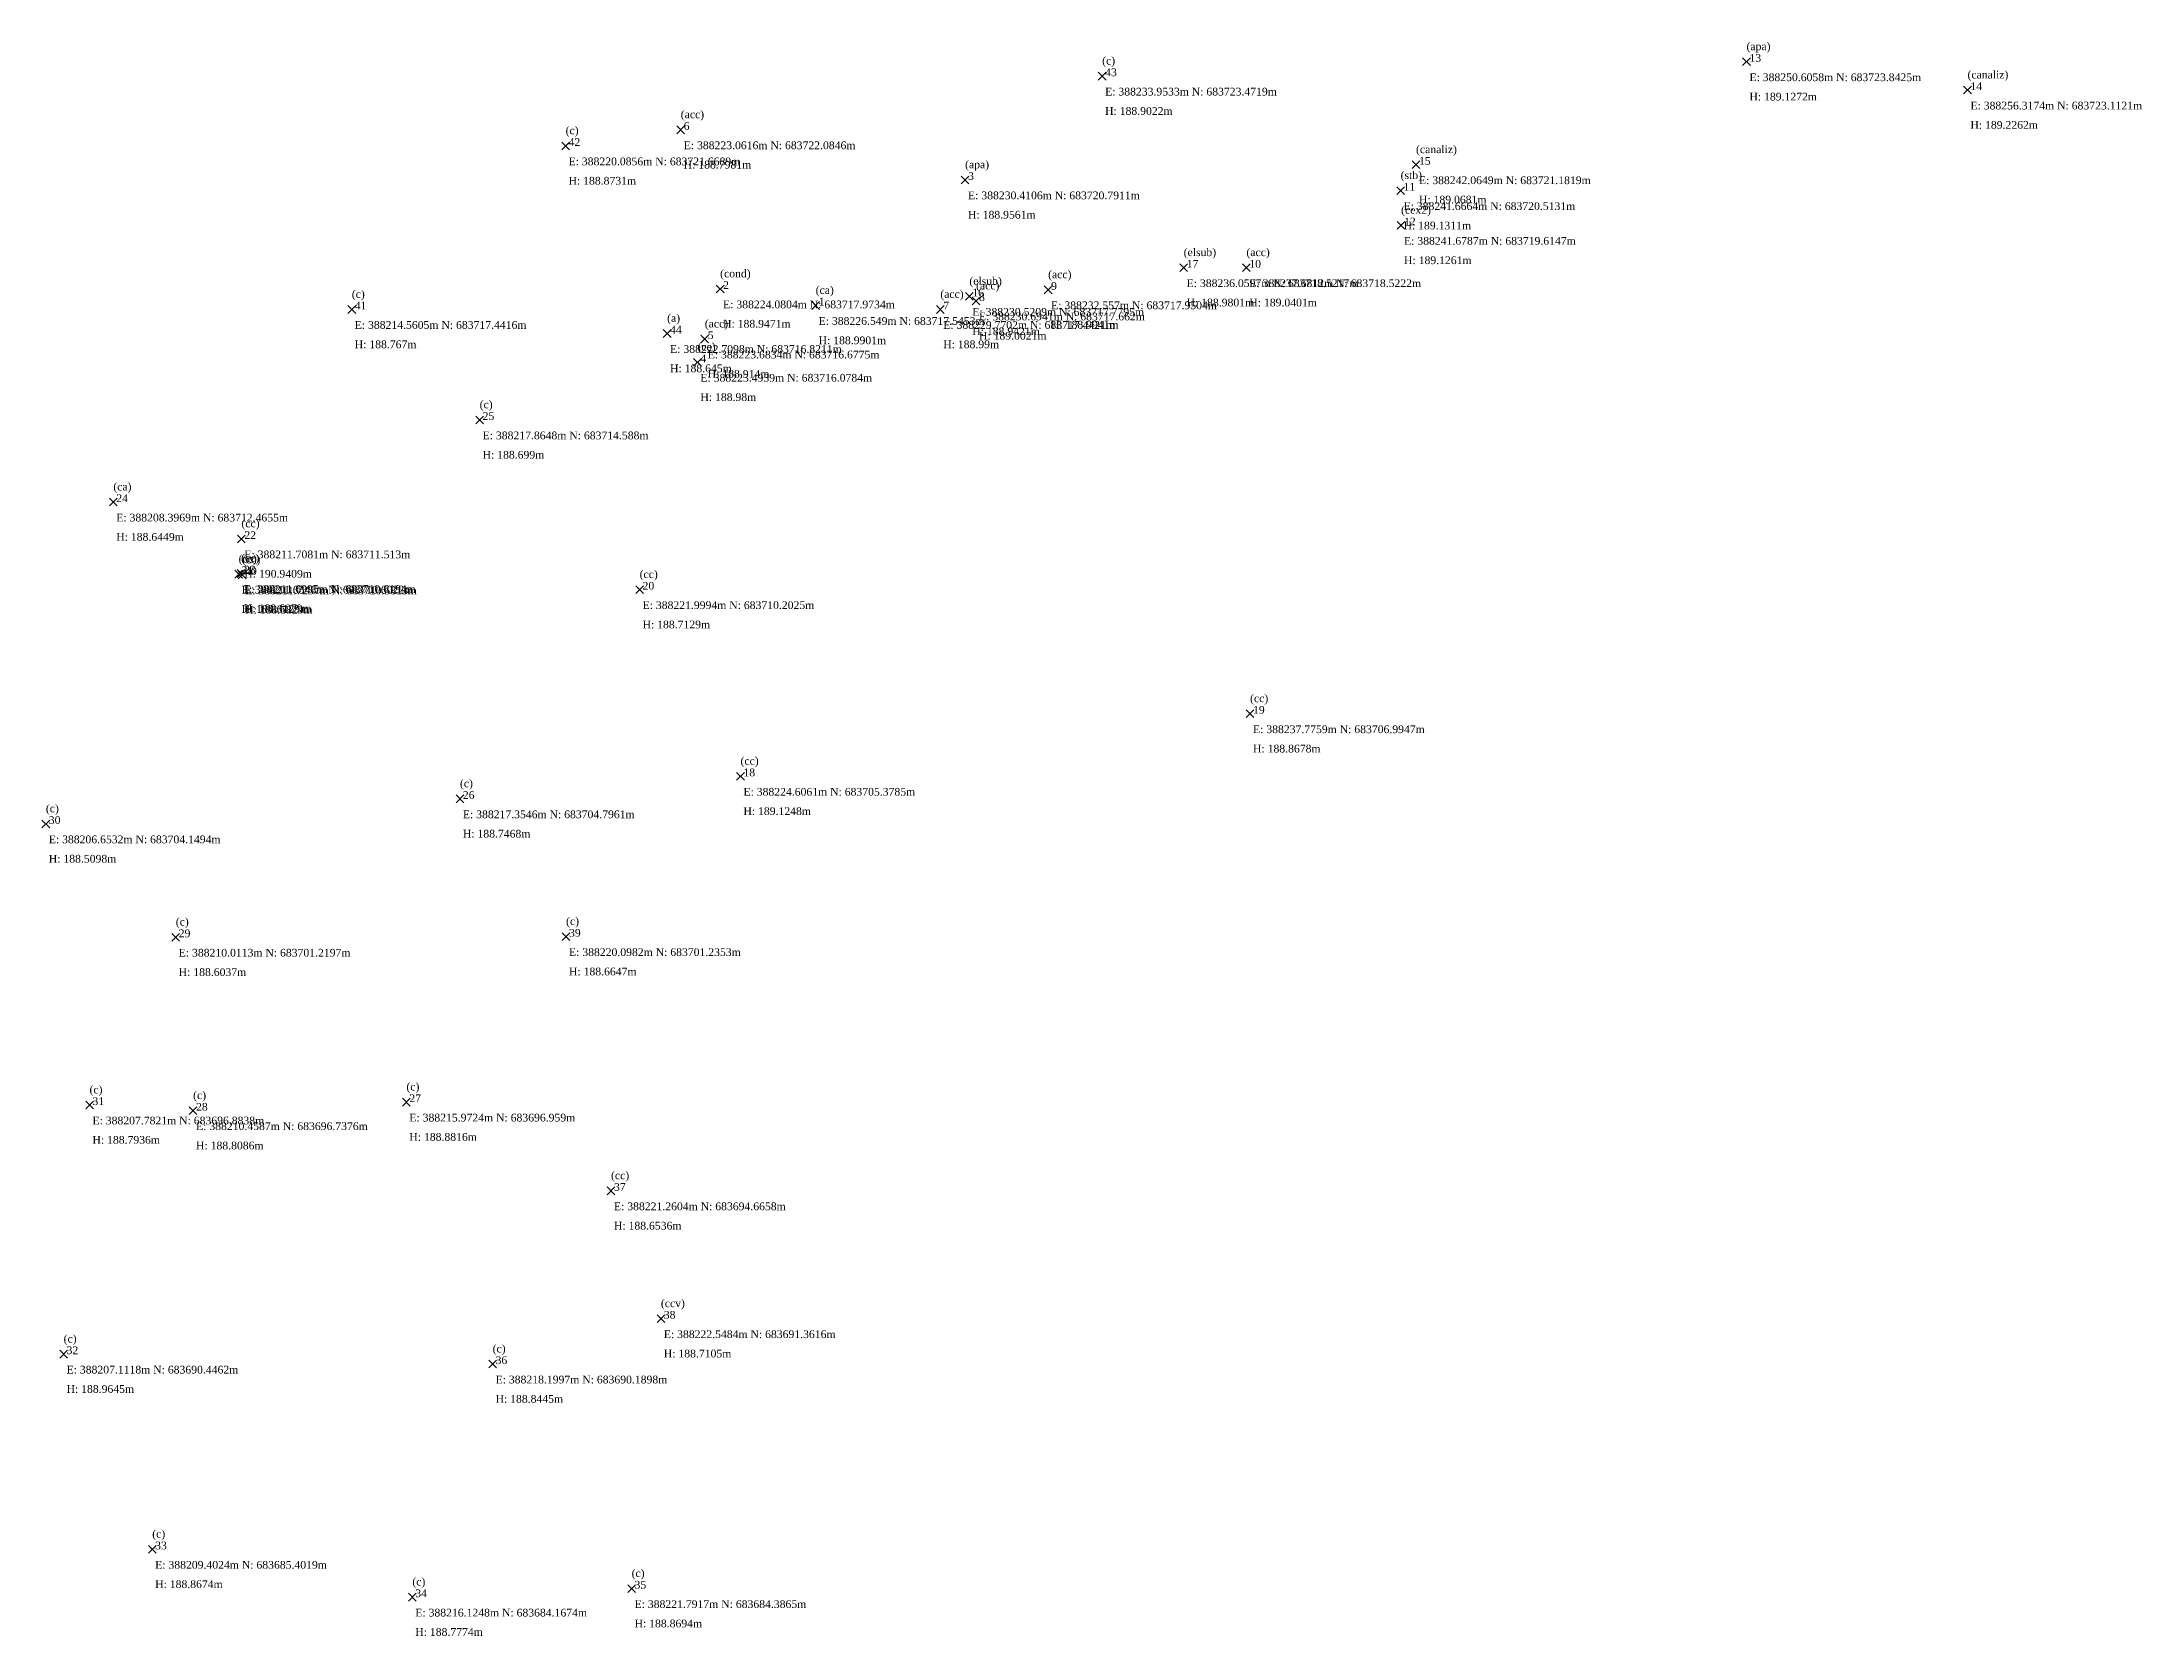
# Model space of a CAD drawing. Header units: millimetres. Extents: x 388206.6 to 388260.8, y 683683.2 to 683724.4.
import ezdxf

# ---------------------------------------------------------------- set-up
doc = ezdxf.new("R2010")
doc.units = ezdxf.units.MM
doc.header["$PDMODE"] = 3
doc.header["$PDSIZE"] = 0.1
doc.styles.get("Standard").update_dxf_attribs({"font": 'times.ttf'})

msp = doc.modelspace()

# ---------------------------------------------------------------- linework, layer by layer
at = {"layer": 'Survey.td2'}
for p in [(388233.953, 683723.472, 188.902), (388250.606, 683723.843, 189.127), (388256.317, 683723.112, 189.226), (388223.062, 683722.085, 188.798), (388220.086, 683721.669, 188.873), (388230.411, 683720.791, 188.956), (388242.065, 683721.182, 189.068), (388241.666, 683720.513, 189.131), (388241.679, 683719.615, 189.126), (388236.06, 683718.522, 188.98), (388237.681, 683718.522, 189.04), (388224.08, 683717.973, 188.947), (388232.557, 683717.95, 188.994), (388214.56, 683717.442, 188.767), (388226.549, 683717.545, 188.99), (388229.77, 683717.442, 188.99), (388230.521, 683717.78, 188.942), (388230.694, 683717.662, 189.002), (388222.71, 683716.821, 188.645), (388223.683, 683716.678, 188.914), (388223.494, 683716.078, 188.98), (388217.865, 683714.588, 188.699), (388208.397, 683712.465, 188.645), (388211.708, 683711.513, 190.941), (388211.635, 683710.602, 188.613), (388211.699, 683710.619, 188.608), (388211.726, 683710.581, 188.583), (388221.999, 683710.202, 188.713), (388237.776, 683706.995, 188.868), (388224.606, 683705.379, 189.125), (388217.355, 683704.796, 188.747), (388206.653, 683704.149, 188.51), (388210.011, 683701.22, 188.604), (388220.098, 683701.235, 188.665), (388207.782, 683696.884, 188.794), (388215.972, 683696.959, 188.882), (388210.459, 683696.738, 188.809), (388221.26, 683694.666, 188.654), (388222.548, 683691.362, 188.711), (388207.112, 683690.446, 188.964), (388218.2, 683690.19, 188.844), (388209.402, 683685.402, 188.867), (388221.792, 683684.387, 188.869), (388216.125, 683684.167, 188.777)]:
    msp.add_point(p, dxfattribs=at)

# ---------------------------------------------------------------- texts
at = {"layer": 'Heights', "color": 24}
for s, p in [(' H: 189.1272m', (388250.606, 683722.843, 189.127)), (' H: 188.9022m', (388233.953, 683722.472, 188.902)), (' H: 189.2262m', (388256.317, 683722.112, 189.226)), (' H: 188.8731m', (388220.086, 683720.669, 188.873)), (' H: 188.7981m', (388223.062, 683721.085, 188.798)), (' H: 189.0681m', (388242.065, 683720.182, 189.068)), (' H: 188.9561m', (388230.411, 683719.791, 188.956)), (' H: 189.1311m', (388241.666, 683719.513, 189.131)), (' H: 189.1261m', (388241.679, 683718.615, 189.126)), (' H: 188.9801m', (388236.06, 683717.522, 188.98)), (' H: 189.0401m', (388237.681, 683717.522, 189.04)), (' H: 188.9471m', (388224.08, 683716.973, 188.947)), (' H: 188.9421m', (388230.521, 683716.78, 188.942)), (' H: 188.9941m', (388232.557, 683716.95, 188.994)), (' H: 188.767m', (388214.56, 683716.442, 188.767)), (' H: 188.9901m', (388226.549, 683716.545, 188.99)), (' H: 188.99m', (388229.77, 683716.442, 188.99)), (' H: 189.0021m', (388230.694, 683716.662, 189.002)), (' H: 188.645m', (388222.71, 683715.821, 188.645)), (' H: 188.914m', (388223.683, 683715.678, 188.914)), (' H: 188.98m', (388223.494, 683715.078, 188.98)), (' H: 188.699m', (388217.865, 683713.588, 188.699)), (' H: 188.6449m', (388208.397, 683711.465, 188.645)), (' H: 190.9409m', (388211.708, 683710.513, 190.941)), (' H: 188.6129m', (388211.635, 683709.602, 188.613)), (' H: 188.6079m', (388211.699, 683709.619, 188.608)), (' H: 188.5829m', (388211.726, 683709.581, 188.583)), (' H: 188.7129m', (388221.999, 683709.202, 188.713)), (' H: 188.8678m', (388237.776, 683705.995, 188.868)), (' H: 189.1248m', (388224.606, 683704.379, 189.125)), (' H: 188.7468m', (388217.355, 683703.796, 188.747)), (' H: 188.5098m', (388206.653, 683703.149, 188.51)), (' H: 188.6037m', (388210.011, 683700.22, 188.604)), (' H: 188.6647m', (388220.098, 683700.235, 188.665)), (' H: 188.7936m', (388207.782, 683695.884, 188.794)), (' H: 188.8086m', (388210.459, 683695.738, 188.809)), (' H: 188.8816m', (388215.972, 683695.959, 188.882)), (' H: 188.6536m', (388221.26, 683693.666, 188.654)), (' H: 188.7105m', (388222.548, 683690.362, 188.711)), (' H: 188.9645m', (388207.112, 683689.446, 188.964)), (' H: 188.8445m', (388218.2, 683689.19, 188.844)), (' H: 188.8674m', (388209.402, 683684.402, 188.867)), (' H: 188.7774m', (388216.125, 683683.167, 188.777)), (' H: 188.8694m', (388221.792, 683683.387, 188.869))]:
    msp.add_text(s, height=0.2, dxfattribs=at).set_placement(p)
at = {"layer": 'Positions', "color": 7}
for s, p in [(' E: 388250.6058m N: 683723.8425m', (388250.606, 683723.343, 189.127)), (' E: 388233.9533m N: 683723.4719m', (388233.953, 683722.972, 188.902)), (' E: 388256.3174m N: 683723.1121m', (388256.317, 683722.612, 189.226)), (' E: 388220.0856m N: 683721.6689m', (388220.086, 683721.169, 188.873)), (' E: 388223.0616m N: 683722.0846m', (388223.062, 683721.585, 188.798)), (' E: 388242.0649m N: 683721.1819m', (388242.065, 683720.682, 189.068)), (' E: 388230.4106m N: 683720.7911m', (388230.411, 683720.291, 188.956)), (' E: 388241.6664m N: 683720.5131m', (388241.666, 683720.013, 189.131)), (' E: 388241.6787m N: 683719.6147m', (388241.679, 683719.115, 189.126)), (' E: 388236.0597m N: 683718.5217m', (388236.06, 683718.022, 188.98)), (' E: 388237.6812m N: 683718.5222m', (388237.681, 683718.022, 189.04)), (' E: 388224.0804m N: 683717.9734m', (388224.08, 683717.473, 188.947)), (' E: 388232.557m N: 683717.9504m', (388232.557, 683717.45, 188.994)), (' E: 388214.5605m N: 683717.4416m', (388214.56, 683716.942, 188.767)), (' E: 388226.549m N: 683717.5453m', (388226.549, 683717.045, 188.99)), (' E: 388229.7702m N: 683717.4421m', (388229.77, 683716.942, 188.99)), (' E: 388230.5209m N: 683717.7795m', (388230.521, 683717.28, 188.942)), (' E: 388230.6941m N: 683717.662m', (388230.694, 683717.162, 189.002)), (' E: 388222.7098m N: 683716.8211m', (388222.71, 683716.321, 188.645)), (' E: 388223.6834m N: 683716.6775m', (388223.683, 683716.178, 188.914)), (' E: 388223.4939m N: 683716.0784m', (388223.494, 683715.578, 188.98)), (' E: 388217.8648m N: 683714.588m', (388217.865, 683714.088, 188.699)), (' E: 388208.3969m N: 683712.4655m', (388208.397, 683711.965, 188.645)), (' E: 388211.7081m N: 683711.513m', (388211.708, 683711.013, 190.941)), (' E: 388211.6346m N: 683710.6022m', (388211.635, 683710.102, 188.613)), (' E: 388211.6995m N: 683710.6194m', (388211.699, 683710.119, 188.608)), (' E: 388211.7257m N: 683710.5813m', (388211.726, 683710.081, 188.583)), (' E: 388221.9994m N: 683710.2025m', (388221.999, 683709.702, 188.713)), (' E: 388237.7759m N: 683706.9947m', (388237.776, 683706.495, 188.868)), (' E: 388224.6061m N: 683705.3785m', (388224.606, 683704.879, 189.125)), (' E: 388217.3546m N: 683704.7961m', (388217.355, 683704.296, 188.747)), (' E: 388206.6532m N: 683704.1494m', (388206.653, 683703.649, 188.51)), (' E: 388210.0113m N: 683701.2197m', (388210.011, 683700.72, 188.604)), (' E: 388220.0982m N: 683701.2353m', (388220.098, 683700.735, 188.665)), (' E: 388207.7821m N: 683696.8838m', (388207.782, 683696.384, 188.794)), (' E: 388210.4587m N: 683696.7376m', (388210.459, 683696.238, 188.809)), (' E: 388215.9724m N: 683696.959m', (388215.972, 683696.459, 188.882)), (' E: 388221.2604m N: 683694.6658m', (388221.26, 683694.166, 188.654)), (' E: 388222.5484m N: 683691.3616m', (388222.548, 683690.862, 188.711)), (' E: 388207.1118m N: 683690.4462m', (388207.112, 683689.946, 188.964)), (' E: 388218.1997m N: 683690.1898m', (388218.2, 683689.69, 188.844)), (' E: 388209.4024m N: 683685.4019m', (388209.402, 683684.902, 188.867)), (' E: 388216.1248m N: 683684.1674m', (388216.125, 683683.667, 188.777)), (' E: 388221.7917m N: 683684.3865m', (388221.792, 683683.887, 188.869))]:
    msp.add_text(s, height=0.2, dxfattribs=at).set_placement(p)
at = {"layer": 'Survey.td2_Mark'}
for s, p in [(' 13', (388250.606, 683723.843, 189.127)), (' 43', (388233.953, 683723.472, 188.902)), (' 14', (388256.317, 683723.112, 189.226)), (' 42', (388220.086, 683721.669, 188.873)), (' 6', (388223.062, 683722.085, 188.798)), (' 15', (388242.065, 683721.182, 189.068)), (' 3', (388230.411, 683720.791, 188.956)), (' 11', (388241.666, 683720.513, 189.131)), (' 12', (388241.679, 683719.615, 189.126)), (' 17', (388236.06, 683718.522, 188.98)), (' 10', (388237.681, 683718.522, 189.04)), (' 2', (388224.08, 683717.973, 188.947)), (' 9', (388232.557, 683717.95, 188.994)), (' 41', (388214.56, 683717.442, 188.767)), (' 1', (388226.549, 683717.545, 188.99)), (' 7', (388229.77, 683717.442, 188.99)), (' 16', (388230.521, 683717.78, 188.942)), (' 8', (388230.694, 683717.662, 189.002)), (' 44', (388222.71, 683716.821, 188.645)), (' 5', (388223.683, 683716.678, 188.914)), (' 4', (388223.494, 683716.078, 188.98)), (' 25', (388217.865, 683714.588, 188.699)), (' 24', (388208.397, 683712.465, 188.645)), (' 22', (388211.708, 683711.513, 190.941)), (' 21', (388211.635, 683710.602, 188.613)), (' 23', (388211.699, 683710.619, 188.608)), (' 40', (388211.726, 683710.581, 188.583)), (' 20', (388221.999, 683710.202, 188.713)), (' 19', (388237.776, 683706.995, 188.868)), (' 18', (388224.606, 683705.379, 189.125)), (' 26', (388217.355, 683704.796, 188.747)), (' 30', (388206.653, 683704.149, 188.51)), (' 29', (388210.011, 683701.22, 188.604)), (' 39', (388220.098, 683701.235, 188.665)), (' 31', (388207.782, 683696.884, 188.794)), (' 28', (388210.459, 683696.738, 188.809)), (' 27', (388215.972, 683696.959, 188.882)), (' 37', (388221.26, 683694.666, 188.654)), (' 38', (388222.548, 683691.362, 188.711)), (' 32', (388207.112, 683690.446, 188.964)), (' 36', (388218.2, 683690.19, 188.844)), (' 33', (388209.402, 683685.402, 188.867)), (' 35', (388221.792, 683684.387, 188.869)), (' 34', (388216.125, 683684.167, 188.777))]:
    msp.add_text(s, height=0.2, dxfattribs=at).set_placement(p)
at = {"layer": 'Survey.td2_point_desc_Mark'}
for s, p in [('(apa)', (388250.606, 683724.143, 189.127)), ('(c)', (388233.953, 683723.772, 188.902)), ('(canaliz)', (388256.317, 683723.412, 189.226)), ('(acc)', (388223.062, 683722.385, 188.798)), ('(c)', (388220.086, 683721.969, 188.873)), ('(apa)', (388230.411, 683721.091, 188.956)), ('(canaliz)', (388242.065, 683721.482, 189.068)), ('(stb)', (388241.666, 683720.813, 189.131)), ('(cex2)', (388241.679, 683719.915, 189.126)), ('(elsub)', (388236.06, 683718.822, 188.98)), ('(acc)', (388237.681, 683718.822, 189.04)), ('(cond)', (388224.08, 683718.273, 188.947)), ('(ca)', (388226.549, 683717.845, 188.99)), ('(elsub)', (388230.521, 683718.08, 188.942)), ('(acc)', (388230.694, 683717.962, 189.002)), ('(acc)', (388232.557, 683718.25, 188.994)), ('(c)', (388214.56, 683717.742, 188.767)), ('(acc)', (388229.77, 683717.742, 188.99)), ('(a)', (388222.71, 683717.121, 188.645)), ('(acc)', (388223.683, 683716.978, 188.914)), ('(ce)', (388223.494, 683716.378, 188.98)), ('(c)', (388217.865, 683714.888, 188.699)), ('(ca)', (388208.397, 683712.765, 188.645)), ('(cc)', (388211.708, 683711.813, 190.941)), ('(cc)', (388211.635, 683710.902, 188.613)), ('(cc)', (388211.699, 683710.919, 188.608)), ('(cc)', (388211.726, 683710.881, 188.583)), ('(cc)', (388221.999, 683710.502, 188.713)), ('(cc)', (388237.776, 683707.295, 188.868)), ('(cc)', (388224.606, 683705.679, 189.125)), ('(c)', (388217.355, 683705.096, 188.747)), ('(c)', (388206.653, 683704.449, 188.51)), ('(c)', (388210.011, 683701.52, 188.604)), ('(c)', (388220.098, 683701.535, 188.665)), ('(c)', (388215.972, 683697.259, 188.882)), ('(c)', (388207.782, 683697.184, 188.794)), ('(c)', (388210.459, 683697.038, 188.809)), ('(cc)', (388221.26, 683694.966, 188.654)), ('(ccv)', (388222.548, 683691.662, 188.711)), ('(c)', (388207.112, 683690.746, 188.964)), ('(c)', (388218.2, 683690.49, 188.844)), ('(c)', (388209.402, 683685.702, 188.867)), ('(c)', (388216.125, 683684.467, 188.777)), ('(c)', (388221.792, 683684.687, 188.869))]:
    msp.add_text(s, height=0.2, dxfattribs=at).set_placement(p)

doc.saveas('drawing.dxf')
